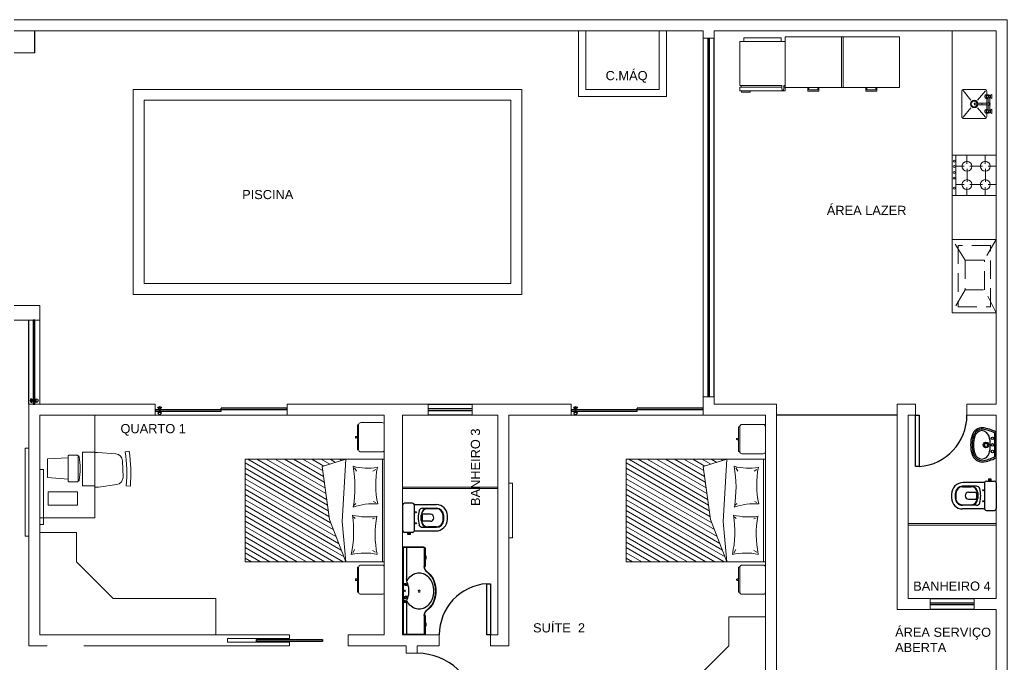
# Model space of a CAD drawing. Header units: metres. Extents: x 3295 to 10599, y 1600 to 1858.
# Drawn here: x 3306.71 to 3320.19, y 1846.46 to 1855.26 of the extents above; entities that cross this region are included whole.
import ezdxf

# ---------------------------------------------------------------- set-up
doc = ezdxf.new("R2010")
doc.units = ezdxf.units.M
doc.linetypes.add('DASHEDX2', pattern=[38.1, 25.4, -12.7])
doc.linetypes.add('TRACEJADA', pattern=[19.05, 12.7, -6.35])
for name, color, linetype, lineweight in [('AR-ALVENARIA', 7, 'Continuous', 20), ('AR-MOB', 252, 'Continuous', 15), ('AR-TEXTO', 7, 'Continuous', 30)]:
    doc.layers.add(name, color=color, linetype=linetype, lineweight=lineweight)
for name, color, linetype in [('AR-BANHO', 94, 'Continuous'), ('AR-JANELAS', 2, 'Continuous'), ('AR-piso-parede baixa', 9, 'TRACEJADA'), ('AR-PORTAS', 251, 'Continuous'), ('AR-VIGAS', 9, 'Continuous')]:
    doc.layers.add(name, color=color, linetype=linetype)
doc.styles.add('txt 2.5mm', font='arial.ttf', dxfattribs={"height": 125})

# ---------------------------------------------------------------- blocks, each defined once
blk = doc.blocks.new('*X7')
at = {"color": 0}
for p, q in [((22.156, 15.375), (22.935, 16.725)), ((22.228, 15.375), (23, 16.712)), ((21.6, 16.662), (21.618, 16.693)), ((21.6, 16.537), (21.643, 16.611)), ((21.867, 15.375), (22.562, 16.579)), ((21.939, 15.375), (22.655, 16.615)), ((22.011, 15.375), (22.749, 16.652)), ((22.084, 15.375), (22.842, 16.688)), ((22.3, 15.375), (23, 16.587)), ((21.6, 16.412), (21.668, 16.53)), ((21.6, 15.412), (22.227, 16.498)), ((21.6, 15.537), (22.148, 16.487)), ((21.6, 15.662), (22.07, 16.476)), ((21.6, 15.787), (21.991, 16.465)), ((21.6, 15.912), (21.913, 16.454)), ((21.6, 16.287), (21.693, 16.448)), ((21.6, 16.037), (21.835, 16.444)), ((21.651, 15.375), (22.305, 16.508)), ((21.723, 15.375), (22.383, 16.519)), ((21.795, 15.375), (22.469, 16.542)), ((22.372, 15.375), (23, 16.462)), ((21.6, 16.162), (21.756, 16.433)), ((22.444, 15.375), (23, 16.337)), ((22.517, 15.375), (23, 16.212)), ((22.589, 15.375), (23, 16.087)), ((22.661, 15.375), (23, 15.962)), ((22.733, 15.375), (23, 15.837)), ((22.805, 15.375), (23, 15.712)), ((22.878, 15.375), (23, 15.587)), ((22.95, 15.375), (23, 15.462))]:
    blk.add_line(p, q, dxfattribs=at)
blk = doc.blocks.new('cama casal15')
blk.add_lwpolyline([(-124.4, -63.8), (-124.4, 126.2), (15.5, 126.2), (15.5, -63.8)], close=True)
for points in [[(-124.4, 123.7), (15.5, 123.7)], [(-110.3, 114.6), (-108, 110.7)], [(-65.4, 114.5), (-66.6, 111.2)], [(-44.2, 113.5), (-42.9, 110.3)], [(2.5, 114.3), (0.4, 110.3)], [(-112.8, 85.7), (-108.1, 88.4)], [(-61.5, 85), (-64, 87.2)], [(-45.8, 84), (-43.4, 86.2)], [(3.7, 83.2), (-1.1, 85.7)], [(-124.4, 73.7), (-114.4, 41.2), (-42, 51.2), (15.5, 73.7)], [(-124.4, 73.7), (-39.4, 68.7), (15.5, 73.7)]]:
    blk.add_lwpolyline(points)
for centre, radius, start, end in [((-184.9, 102.8), 72.8, 344.6612, 10.98), ((-89.7, 237.6), 123.2, 258.8966, 282.3652), ((22.2, 111), 85.7, 175.8438, 198.5371), ((-130.8, 103.4), 85.3, 345.8751, 8.6205), ((-21.4, 246.1), 132.4, 259.056, 281.6976), ((86.4, 99.4), 82.7, 168.0412, 192.7342), ((-86.2, -71.2), 157.4, 80.0736, 100.4222), ((-25, -63.2), 147.6, 77.9794, 98.9905)]:
    blk.add_arc(centre, radius, start, end)
at = {"xscale": 100, "yscale": 100, "zscale": 100}
blk.add_blockref('*X7', (-2284.4, -1601.3), dxfattribs=at)
blk = doc.blocks.new('vaso22')
for p, q in [((-19.2, 19.9), (-19.2, 30.9)), ((-16.7, 33.4), (18.3, 33.4)), ((20.8, 19.9), (20.8, 30.9)), ((-22.2, 22.7), (-22.2, 26.2)), ((-22.2, 26.2), (-20.7, 26.2)), ((-22.2, 22.7), (-20.7, 22.7)), ((-20.7, 22.7), (-20.7, 26.2)), ((-20.7, 25.9), (-19.2, 25.9)), ((-20.7, 22.9), (-19.2, 22.9)), ((-17.2, 17.5), (-17.2, -11.6)), ((-16.7, 17.4), (18.3, 17.4)), ((18.8, 17.5), (18.8, -12.6)), ((-12.2, 6.3), (-12.2, -1)), ((-4, -4.3), (-4, 6.3)), ((-3, 8.2), (4.6, 8.2)), ((-2.9, 7.8), (4.6, 7.8)), ((5.6, -4.3), (5.6, 6.3)), ((13.8, 6.3), (13.8, -1)), ((-12.2, -1), (-12.2, -12.6)), ((-11.4, -12.7), (-11.4, -0.7)), ((13.1, -12.7), (13.1, -0.7)), ((13.8, -1), (13.8, -12.6)), ((-2.4, -21.7), (4.1, -21.7)), ((-2.2, -22.6), (3.8, -22.6)), ((-1.2, -27.6), (3.8, -27.6))]:
    blk.add_line(p, q)
for centre in [(-6.7, 15.5), (8.3, 15.5)]:
    blk.add_circle(centre, 0.75)
for centre, radius, start, end in [((-16.7, 30.9), 2.5, 90, 180), ((18.3, 30.9), 2.5, 0, 90), ((-16.7, 19.9), 2.5, 180, 270), ((18.3, 19.9), 2.5, 270, 0), ((-7, 6.3), 5.19, 109.3784, 179.5279), ((-3, -1), 9.2, 90, 180), ((-2.9, -0.7), 8.5, 90, 180), ((6.4, -72.1), 84.6, 93.7724, 100.2788), ((0, -5.4), 12.4, 85.9075, 108.4979), ((-4.7, -72.1), 84.6, 79.7212, 86.2276), ((1.7, -5.4), 12.4, 71.5021, 94.0925), ((4.6, -1), 9.2, 0, 90), ((4.6, -0.7), 8.5, 0, 90), ((8.7, 6.3), 5.19, 0.4721, 70.6216), ((-1.2, -11.6), 16, 180, 270), ((-2.2, -12.6), 10, 180, 270), ((-2.4, -12.7), 9, 180, 270), ((0.8, -4.3), 4.8, 180, 0), ((3.8, -12.6), 15, 270, 0), ((3.8, -12.6), 10, 270, 0), ((4.1, -12.7), 9, 270, 0)]:
    blk.add_arc(centre, radius, start, end)
blk = doc.blocks.new('Bancada01')
for p, q in [((520.1, 719.7), (640.1, 719.7)), ((520.1, 690.7), (520.1, 719.7)), ((520.6, 690.7), (520.6, 719.2)), ((520.6, 719.2), (639.6, 719.2)), ((520.6, 714.2), (563.5, 714.2)), ((596.6, 714.2), (639.6, 714.2)), ((639.6, 690.7), (639.6, 719.2)), ((640.1, 690.7), (640.1, 719.7)), ((521.1, 690.2), (546.7, 690.2)), ((521.1, 689.7), (546.7, 689.7)), ((521.1, 689), (521.1, 689.7)), ((521.1, 689), (530.8, 689)), ((530.8, 689), (531.7, 689)), ((531.7, 689), (536.1, 689)), ((536.1, 689), (537, 689)), ((537, 689), (546.7, 689)), ((546.7, 689), (546.7, 689.7)), ((613.4, 690.2), (639.1, 690.2)), ((613.4, 689.7), (639.1, 689.7)), ((613.4, 689), (613.4, 689.7)), ((613.4, 689), (623.1, 689)), ((623.1, 689), (624.1, 689)), ((624.1, 689), (628.4, 689)), ((628.4, 689), (629.4, 689)), ((629.4, 689), (639.1, 689)), ((639.1, 689), (639.1, 689.7))]:
    blk.add_line(p, q)
for points in [[(572.4, 716.3, 0.061702), (572, 717, 0.074986), (571.5, 717.5, 0.107018), (570.9, 717.7, 0.150743), (570.5, 717.7, 0.150743), (570.1, 717.4, 0.107018), (569.9, 716.8, 0.074986), (569.9, 716.1, 0.061702), (570.2, 715.3, 0.061702), (570.6, 714.6, 0.074986), (571.1, 714.2, 0.107018), (571.7, 713.9, 0.150743), (572.1, 714, 0.150743), (572.5, 714.3, 0.107018), (572.7, 714.9, 0.074986), (572.7, 715.6, 0.061702)], [(572.2, 716.3, 0.061702), (571.8, 716.9, 0.074986), (571.4, 717.3, 0.107018), (570.9, 717.5, 0.150743), (570.6, 717.5, 0.150743), (570.3, 717.3, 0.107018), (570.1, 716.8, 0.074986), (570.1, 716.1, 0.061702), (570.4, 715.4, 0.061702), (570.8, 714.7, 0.074986), (571.2, 714.3, 0.107018), (571.7, 714.1, 0.150743), (572.1, 714.2, 0.150743), (572.3, 714.4, 0.107018), (572.5, 714.9, 0.074986), (572.5, 715.5, 0.061702)], [(587.7, 716.3, -0.061702), (588.1, 717, -0.074986), (588.6, 717.5, -0.107018), (589.2, 717.7, -0.150743), (589.6, 717.7, -0.150743), (590, 717.4, -0.107018), (590.2, 716.8, -0.074986), (590.2, 716.1, -0.061702), (589.9, 715.3, -0.061702), (589.5, 714.6, -0.074986), (589, 714.2, -0.107018), (588.4, 713.9, -0.150743), (588, 714, -0.150743), (587.6, 714.3, -0.107018), (587.4, 714.9, -0.074986), (587.4, 715.6, -0.061702)], [(587.9, 716.3, -0.061702), (588.3, 716.9, -0.074986), (588.7, 717.3, -0.107018), (589.2, 717.5, -0.150743), (589.6, 717.5, -0.150743), (589.8, 717.3, -0.107018), (590, 716.8, -0.074986), (590, 716.1, -0.061702), (589.8, 715.4, -0.061702), (589.4, 714.7, -0.074986), (588.9, 714.3, -0.107018), (588.4, 714.1, -0.150743), (588.1, 714.2, -0.150743), (587.8, 714.4, -0.107018), (587.6, 714.9, -0.074986), (587.6, 715.5, -0.061702)]]:
    blk.add_lwpolyline(points, format="xyb", close=True)
for centre, radius in [((579.9, 716.5), 0.653), ((594.2, 716.9), 1.31), ((594.2, 716.9), 0.805), ((580.1, 697.2), 1.25)]:
    blk.add_circle(centre, radius)
for centre, radius, start, end in [((563.5, 694.2), 20, 71.2758, 90), ((596.6, 694.2), 20, 90, 108.7242), ((570.8, 697.2), 15.7, 152.3071, 180), ((575.2, 694.9), 20.8, 128.2804, 152.3071), ((578.2, 691.2), 25.5, 116.5933, 128.2804), ((580.1, 743.1), 31.6, 251.2758, 270), ((580.1, 743.1), 31.6, 270, 288.7242), ((582, 691.2), 25.5, 51.7196, 63.4067), ((584.9, 694.9), 20.8, 27.6929, 51.7196), ((589.3, 697.2), 15.7, 360, 27.6929), ((521.1, 690.7), 1, 180, 270), ((521.1, 690.7), 0.5, 180, 270), ((533.9, 693.4), 5.42, 234.6502, 305.3498), ((533.9, 693.4), 4.92, 243.956, 296.044), ((546.7, 680.7), 9.5, 36.445, 90), ((546.7, 680.7), 9, 36.445, 90), ((570.8, 697.2), 15.7, 180, 207.6929), ((575.2, 699.6), 20.8, 207.6929, 231.7196), ((584.9, 699.6), 20.8, 308.2804, 332.3071), ((589.3, 697.2), 15.7, 332.3071, 360), ((613.4, 680.7), 9.5, 90, 143.555), ((613.4, 680.7), 9, 90, 143.555), ((626.2, 693.4), 5.42, 234.6502, 305.3498), ((626.2, 693.4), 4.92, 243.956, 296.044), ((639.1, 690.7), 1, 270, 0), ((639.1, 690.7), 0.5, 270, 0), ((573.5, 700.5), 24.3, 216.445, 232.8255), ((573.5, 700.5), 23.8, 216.445, 232.8255), ((577.5, 705.7), 30.9, 232.8255, 252.5617), ((577.5, 705.7), 30.4, 232.8255, 252.5617), ((578.2, 703.3), 25.5, 231.7196, 251.8976), ((580.1, 713.9), 39.4, 252.5617, 270), ((580.1, 713.9), 38.9, 252.5617, 270), ((580.1, 709.1), 31.6, 251.8976, 270), ((580.1, 709.1), 31.6, 270, 288.1024), ((580.1, 713.9), 38.9, 270, 287.4383), ((580.1, 713.9), 39.4, 270, 287.4383), ((582, 703.3), 25.5, 288.1024, 308.2804), ((582.6, 705.7), 30.4, 287.4383, 307.1745), ((582.6, 705.7), 30.9, 287.4383, 307.1745), ((586.6, 700.5), 23.8, 307.1745, 323.555), ((586.6, 700.5), 24.3, 307.1745, 323.555)]:
    blk.add_arc(centre, radius, start, end)
blk = doc.blocks.new('Criado-pl')
for p, q in [((17, 0), (-17, 0)), ((-20, -3), (-20, -32)), ((20, -3), (20, -32)), ((20, -32), (20, -3)), ((-17, -35), (-17, -36.7)), ((-17, -35), (17, -35)), ((-17, -36.7), (17, -36.7)), ((-0.5, -37.4), (-0.5, -36.7)), ((-0.5, -37.4), (0.5, -37.4)), ((0.5, -37.4), (0.5, -36.7)), ((17, -36.7), (17, -35))]:
    blk.add_line(p, q)
for centre, radius, start, end in [((-17, -3), 3, 90, 180), ((17, -3), 3, 0, 90), ((-17, -32), 3, 180, 270), ((0, -38.4), 1.1, 116.9222, 63.0778), ((17, -32), 3, 270, 0)]:
    blk.add_arc(centre, radius, start, end)
blk = doc.blocks.new('mesa computador01')
for p, q in [((-42.9, 96.2), (-48.5, 96.7)), ((-29.9, 94.7), (-5, 98.2)), ((-37.8, 62.4), (-38.5, 84.5)), ((22.6, 89.7), (22.4, 89.7)), ((64.6, 85.1), (36.6, 87.2)), ((64.6, 59.4), (64.6, 85.1)), ((22.6, 55.7), (22.4, 55.7)), ((36.6, 58.2), (64.6, 59.4)), ((-41.5, 49.9), (-47, 49.1)), ((-3.6, 50.7), (-28.6, 52.7))]:
    blk.add_line(p, q)
for points in [[(0, 140), (75, 140), (75, 0), (0, 0)], [(23.7, 122.7), (63.7, 122.7), (63.7, 104.7), (23.7, 104.7)], [(0, 50.4), (17, 50.4), (17, 96.4), (0, 96.4)]]:
    blk.add_lwpolyline(points, close=True)
blk.add_lwpolyline([(35.6, 54.7), (23.6, 54.7, -0.414214), (22.6, 55.7), (22.6, 89.7, -0.414214), (23.6, 90.7), (35.6, 90.7, -0.414214), (36.6, 89.7), (36.6, 55.7, -0.414214)], format="xyb", close=True)
for centre, radius, start, end in [((153.8, 79.1), 203, 175.0132, 188.4809), ((153.8, 79.1), 197.5, 175.0132, 188.4809), ((-28.5, 84.8), 10, 98.0227, 181.6826), ((-3.6, 88.3), 10, 67.9691, 98.0227), ((113.1, 72.9), 93.1, 170.1125, 190.116), ((22.4, 88.7), 1, 90, 170.1125), ((-27.8, 62.7), 10, 181.6826, 265.3424), ((22.4, 56.7), 1, 190.116, 270), ((-2.8, 60.6), 10, 265.3424, 287.092)]:
    blk.add_arc(centre, radius, start, end)
blk = doc.blocks.new('geladeira016')
for p, q in [((-15.2, -16.7), (-15.2, 45.3)), ((-15.2, 45.3), (44.8, 45.3)), ((44.8, 43.3), (44.8, 45.3)), ((44.8, 43.3), (49.8, 43.3)), ((44.8, 40.8), (49.8, 40.8)), ((44.8, -16.7), (44.8, 40.8)), ((46.8, 43.3), (46.8, 45.3)), ((46.8, 45.3), (51.8, 45.3)), ((46.8, -16.7), (46.8, 40.8)), ((51.8, -16.7), (51.8, 45.3)), ((-20.2, -11.1), (-20.2, 39.8)), ((-15.2, 39.8), (-20.2, 39.8)), ((-15.2, -11.1), (-20.2, -11.1)), ((51.8, -2.3), (53.8, -2.3)), ((53.8, -14.3), (53.8, -2.3)), ((-15.2, -16.7), (44.8, -16.7)), ((44.8, -14.7), (46.8, -14.7)), ((46.8, -16.7), (51.8, -16.7)), ((51.8, -14.3), (53.8, -14.3))]:
    blk.add_line(p, q)
blk.add_arc((49.8, 42.1), 1.25, 270, 90)
blk = doc.blocks.new('churrasqueira 1mt')
at = {"linetype": 'DASHEDX2'}
for p, q in [((290.4, 255.7), (318.6, 239.5)), ((382.4, 247.7), (298.4, 247.7)), ((298.4, 247.7), (298.4, 203.7)), ((390.4, 255.7), (359, 239.5)), ((382.4, 203.7), (382.4, 247.7)), ((318.6, 213.1), (290.4, 195.7)), ((298.4, 203.7), (382.4, 203.7)), ((359, 213.1), (390.4, 195.7))]:
    blk.add_line(p, q, dxfattribs=at)
for p, q in [((290.4, 255.7), (290.4, 195.7)), ((390.4, 255.7), (290.4, 255.7)), ((390.4, 195.7), (390.4, 255.7)), ((390.4, 255.7), (390.4, 195.7)), ((290.4, 195.7), (390.4, 195.7))]:
    blk.add_line(p, q)
blk.add_lwpolyline([(359, 213.1), (359, 239.5), (318.6, 239.5), (318.6, 213.1)], close=True, dxfattribs=at)
blk = doc.blocks.new('Cuba040x034')
for p, q in [((2.7, 31.2), (2.7, 3.2)), ((4.5, 32.5), (17.3, 21.7)), ((39.7, 34.2), (5.7, 34.2)), ((28.1, 21.7), (40.9, 32.5)), ((42.7, 3.2), (42.7, 31.2)), ((4.7, 1.9), (17.4, 12.6)), ((5.7, 0.2), (39.7, 0.2)), ((28, 12.7), (40.7, 1.9))]:
    blk.add_line(p, q)
for radius in [5, 4]:
    blk.add_circle((22.7, 17.2), radius)
for centre, start, end in [((5.7, 31.2), 90, 180), ((39.7, 31.2), 0, 90), ((5.7, 3.2), 180, 270), ((39.7, 3.2), 270, 0)]:
    blk.add_arc(centre, 3, start, end)
blk = doc.blocks.new('TorneiraCoz03')
for p, q in [((6.1, 28.8), (5, 30.9)), ((5, 30.9), (10.7, 30.9)), ((6.1, 28.8), (6.1, 26.4)), ((6.1, 28.8), (9.6, 28.8)), ((9.6, 28.8), (10.7, 30.9)), ((9.6, 28.8), (9.6, 27.9)), ((16.6, 27.9), (9.6, 27.9)), ((9.6, 27.9), (9.6, 26.4)), ((17, 27.2), (17, 25.5)), ((19, 27.2), (19, 25.5)), ((19.4, 27.9), (26.4, 27.9)), ((31, 30.9), (25.3, 30.9)), ((26.4, 28.8), (25.3, 30.9)), ((29.9, 28.8), (26.4, 28.8)), ((26.4, 28.8), (26.4, 27.9)), ((26.4, 27.9), (26.4, 26.4)), ((29.9, 28.8), (31, 30.9)), ((29.9, 28.8), (29.9, 26.4)), ((5.3, 23), (5.3, 25.1)), ((6.3, 24.3), (6.3, 26.5)), ((9.4, 24.3), (9.4, 26.5)), ((16.6, 25.9), (10.1, 25.9)), ((10.3, 23), (10.3, 25.1)), ((17, 25.5), (17, 8.4)), ((19, 25.5), (19, 8.4)), ((19.4, 25.9), (25.9, 25.9)), ((25.6, 23), (25.6, 25.1)), ((26.6, 24.3), (26.6, 26.5)), ((29.7, 24.3), (29.7, 26.5)), ((30.6, 23), (30.6, 25.1)), ((17, 8.4), (17, 7.9)), ((19, 8.4), (19, 7.9))]:
    blk.add_line(p, q)
for points in [[(5.3, 25.1, 0), (5.4, 25.4, 0), (5.5, 25.7, 0), (5.6, 25.9, 0), (5.8, 26.2, 0), (6.1, 26.4, 0)], [(5.3, 22.9, 0), (5.4, 23.2, 0), (5.5, 23.5, 0), (5.6, 23.8, 0), (5.9, 24.1, 0), (6.2, 24.3, 0)], [(10.3, 22.9, 0), (10.3, 22.6, 0), (10.1, 22.3, 0), (9.9, 22, 0), (9.7, 21.8, 0), (9.3, 21.5, 0), (8.9, 21.4, 0), (8.5, 21.3, 0), (8.1, 21.2, 0), (7.6, 21.2, 0), (7.2, 21.3, 0), (6.7, 21.4, 0), (6.3, 21.5, 0), (6, 21.8, 0), (5.7, 22, 0), (5.5, 22.3, 0), (5.4, 22.6, 0), (5.3, 22.9, 0)], [(5.9, 22.6, 0), (5.9, 22.8, 0), (6, 23, 0), (6.2, 23.2, 0), (6.5, 23.4, 0), (6.8, 23.5, 0), (7.2, 23.6, 0), (7.5, 23.7, 0), (7.9, 23.7, 0), (8.3, 23.6, 0), (8.7, 23.6, 0), (9, 23.4, 0), (9.3, 23.3, 0), (9.5, 23.1, 0), (9.7, 22.9, 0), (9.8, 22.7, 0), (9.8, 22.5, 0), (9.7, 22.3, 0), (9.5, 22.1, 0), (9.3, 21.9, 0), (9, 21.8, 0), (8.7, 21.6, 0), (8.3, 21.6, 0), (7.9, 21.5, 0), (7.5, 21.5, 0), (7.2, 21.6, 0), (6.8, 21.7, 0), (6.5, 21.8, 0), (6.2, 22, 0), (6, 22.2, 0), (5.9, 22.4, 0), (5.9, 22.6, 0)], [(6.1, 26.4, 0), (6.1, 26.4, 0), (6.1, 26.4, 0), (6.1, 26.4, 0), (6.2, 26.4, 0), (6.2, 26.5, 0)], [(9.5, 26.5, 0), (9.5, 26.4, 0), (9.5, 26.4, 0), (9.5, 26.4, 0), (9.6, 26.4, 0), (9.6, 26.4, 0)], [(9.5, 24.3, 0), (9.8, 24.1, 0), (10, 23.8, 0), (10.2, 23.5, 0), (10.3, 23.3, 0), (10.3, 23, 0)], [(9.6, 26.4, 0), (9.7, 26.3, 0), (9.8, 26.2, 0), (9.9, 26.1, 0), (10, 26, 0), (10.1, 25.9, 0)], [(10.1, 25.9, 0), (10.2, 25.7, 0), (10.2, 25.6, 0), (10.3, 25.4, 0), (10.3, 25.3, 0), (10.3, 25.1, 0)], [(25.9, 25.9, 0), (25.8, 25.7, 0), (25.7, 25.6, 0), (25.7, 25.4, 0), (25.6, 25.3, 0), (25.6, 25.1, 0)], [(26.5, 24.3, 0), (26.2, 24.1, 0), (25.9, 23.8, 0), (25.8, 23.5, 0), (25.7, 23.3, 0), (25.6, 23, 0)], [(25.6, 22.9, 0), (25.7, 22.6, 0), (25.8, 22.3, 0), (26, 22, 0), (26.3, 21.8, 0), (26.6, 21.5, 0), (27, 21.4, 0), (27.5, 21.3, 0), (27.9, 21.2, 0), (28.4, 21.2, 0), (28.8, 21.3, 0), (29.2, 21.4, 0), (29.6, 21.5, 0), (30, 21.8, 0), (30.2, 22, 0), (30.4, 22.3, 0), (30.6, 22.6, 0), (30.6, 22.9, 0)], [(26.4, 26.4, 0), (26.3, 26.3, 0), (26.1, 26.2, 0), (26, 26.1, 0), (25.9, 26, 0), (25.9, 25.9, 0)], [(30.1, 22.6, 0), (30, 22.8, 0), (29.9, 23, 0), (29.7, 23.2, 0), (29.5, 23.4, 0), (29.2, 23.5, 0), (28.8, 23.6, 0), (28.4, 23.7, 0), (28, 23.7, 0), (27.6, 23.6, 0), (27.3, 23.6, 0), (26.9, 23.4, 0), (26.7, 23.3, 0), (26.4, 23.1, 0), (26.3, 22.9, 0), (26.2, 22.7, 0), (26.2, 22.5, 0), (26.3, 22.3, 0), (26.4, 22.1, 0), (26.7, 21.9, 0), (26.9, 21.8, 0), (27.3, 21.6, 0), (27.6, 21.6, 0), (28, 21.5, 0), (28.4, 21.5, 0), (28.8, 21.6, 0), (29.2, 21.7, 0), (29.5, 21.8, 0), (29.7, 22, 0), (29.9, 22.2, 0), (30, 22.4, 0), (30.1, 22.6, 0)], [(26.5, 26.5, 0), (26.5, 26.4, 0), (26.4, 26.4, 0), (26.4, 26.4, 0), (26.4, 26.4, 0), (26.4, 26.4, 0)], [(29.9, 26.4, 0), (29.9, 26.4, 0), (29.8, 26.4, 0), (29.8, 26.4, 0), (29.8, 26.4, 0), (29.8, 26.5, 0)], [(30.6, 22.9, 0), (30.6, 23.2, 0), (30.5, 23.5, 0), (30.3, 23.8, 0), (30.1, 24.1, 0), (29.8, 24.3, 0)], [(30.6, 25.1, 0), (30.6, 25.4, 0), (30.5, 25.7, 0), (30.4, 25.9, 0), (30.2, 26.2, 0), (29.9, 26.4, 0)]]:
    blk.add_polyline3d(points)
for centre, radius, start, end in [((7.8, 58.5), 27.9, 264.3752, 275.6248), ((7.8, 35.9), 8.16, 257.5382, 282.4618), ((18, 26.9), 1.73, 144.5813, 215.4187), ((18, 26.9), 1.73, 35.4187, 144.5813), ((18, 26.9), 1.26, 322.2518, 217.7482), ((18, 25.1), 2.33, 64.5555, 115.4445), ((18, 26.9), 1.73, 324.5813, 35.4187), ((28.1, 58.5), 27.9, 264.3752, 275.6248), ((28.1, 35.9), 8.16, 257.5382, 282.4618), ((6.3, 26.3), 0.2, 74.3139, 121.5675), ((6.3, 24.1), 0.2, 63.9749, 122.1559), ((7.8, 31.8), 5.49, 254.3139, 285.6861), ((7.8, 27.3), 3.35, 243.9749, 296.0251), ((9.4, 26.3), 0.2, 58.4325, 105.686), ((9.4, 24.1), 0.2, 57.8441, 116.0251), ((18, 26.9), 1.73, 215.4187, 234.5813), ((18, 14.8), 2.33, 64.5555, 115.4445), ((18, 26.9), 1.73, 305.4187, 324.5813), ((26.6, 26.3), 0.2, 74.314, 121.5675), ((26.6, 24.1), 0.2, 63.9749, 122.1559), ((28.1, 31.8), 5.49, 254.3139, 285.6861), ((28.1, 27.3), 3.35, 243.9749, 296.0251), ((29.7, 26.3), 0.2, 58.4325, 105.6861), ((29.7, 24.1), 0.2, 57.8441, 116.0251), ((18, 7.9), 1.12, 153.7208, 26.2792), ((18, 7.9), 1, 180, 0)]:
    blk.add_arc(centre, radius, start, end)
blk = doc.blocks.new('freezer')
at = {"layer": 'AR-MOB', "ltscale": 3}
for p, q in [((103241, 50273), (103241, 49583)), ((103241, 50273), (104801, 50273)), ((104011, 50273), (104011, 49583)), ((104031, 50273), (104031, 49583)), ((104031, 50273), (104031, 49583)), ((104801, 50273), (104801, 49583)), ((103241, 49583), (104801, 49583)), ((103551, 49583), (103551, 49533)), ((103551, 49533), (103701, 49533)), ((103566, 49583), (103566, 49548)), ((103566, 49548), (103686, 49548)), ((103686, 49583), (103686, 49548)), ((103701, 49583), (103701, 49533)), ((104341, 49583), (104341, 49533)), ((104341, 49533), (104491, 49533)), ((104356, 49583), (104356, 49548)), ((104356, 49548), (104476, 49548)), ((104476, 49583), (104476, 49548)), ((104491, 49583), (104491, 49533))]:
    blk.add_line(p, q, dxfattribs=at)
blk = doc.blocks.new('4bocas04')
for p, q in [((-27.5, 60), (-27.5, 0)), ((27.5, 60), (-27.5, 60)), ((-27.5, 55), (27.5, 55)), ((-12.5, 55), (-12.5, 43.7)), ((12.5, 55), (12.5, 43.7)), ((27.5, 0), (27.5, 60)), ((-27.5, 40), (-16.4, 40)), ((-12.5, 35.9), (-12.5, 18.7)), ((-8.8, 39.8), (8.8, 39.8)), ((12.5, 35.9), (12.5, 18.7)), ((27.5, 40), (15.6, 40)), ((-27.5, 15), (-16.2, 15)), ((-8.8, 14.8), (8.8, 14.8)), ((27.5, 15), (15.6, 15)), ((-27.5, 0), (27.5, 0)), ((-12.5, 0), (-12.5, 10.9)), ((12.5, 0), (12.5, 11.1))]:
    blk.add_line(p, q)
for centre, radius in [((-17.3, 57.4), 1.31), ((-3.6, 57.4), 1.31), ((4, 57.4), 1.31), ((12.2, 57.4), 1.31), ((19.3, 57.4), 1.31), ((-12.5, 40), 6.72), ((12.5, 40), 6.72), ((-12.5, 15), 6.72), ((12.5, 15), 6.72)]:
    blk.add_circle(centre, radius)
blk = doc.blocks.new('MAÇANETA')
at = {"layer": 'AR-PORTAS', "ltscale": 3}
for p, q in [((35668, 18988), (35668, 19038)), ((35688, 19023), (35668, 19023)), ((35688, 19003), (35668, 19003))]:
    blk.add_line(p, q, dxfattribs=at)
blk.add_lwpolyline([(35688, 19023), (35688, 19003)], dxfattribs=at)
blk.add_arc((35668, 19013), 25, 90, 270, dxfattribs=at)
blk = doc.blocks.new('lavatório23')
for p, q in [((7.7, 9.1), (-26.7, 9.1)), ((6.5, 7.1), (-25.4, 7.1))]:
    blk.add_line(p, q)
for centre, radius in [((-18.5, 4.1), 1.75), ((-9.5, 4.1), 1.75), ((-0.5, 4.1), 1.75), ((-9.5, -4.9), 3.75), ((-9.5, -4.9), 2.25)]:
    blk.add_circle(centre, radius)
for centre, radius, start, end in [((22.5, -17.1), 56, 152.415, 172.2742), ((22.5, -17.1), 54, 153.7048, 172.2742), ((-26.7, 8.6), 0.5, 90, 152.415), ((-25.4, 6.6), 0.5, 90, 153.7048), ((-9.5, -37.8), 38.9, 90, 107.7072), ((-9.5, -37.8), 38.9, 72.2928, 90), ((6.5, 6.6), 0.5, 26.2952, 90), ((-41.5, -17.1), 54, 7.7258, 26.2952), ((7.7, 8.6), 0.5, 27.585, 90), ((-41.5, -17.1), 56, 7.7258, 27.585), ((-18, -9.6), 15, 180, 252.2928), ((-18, -9.6), 13, 180, 252.2928), ((-18, -11.2), 11, 107.7072, 175.7039), ((-18, -9.6), 11, 184.2961, 252.2928), ((-1, -11.2), 11, 4.2961, 72.2928), ((-1, -9.6), 11, 287.7072, 355.7039), ((-1, -9.6), 13, 287.7072, 0), ((-1, -9.6), 15, 287.7072, 0), ((-9.5, 17), 42.9, 252.2928, 270), ((-9.5, 17), 40.9, 252.2928, 270), ((-9.5, 17), 38.9, 252.2928, 270), ((-9.5, 17), 38.9, 270, 287.7072), ((-9.5, 17), 40.9, 270, 287.7072), ((-9.5, 17), 42.9, 270, 287.7072)]:
    blk.add_arc(centre, radius, start, end)

msp = doc.modelspace()

# ---------------------------------------------------------------- linework, layer by layer
at = {"layer": 'AR-ALVENARIA'}
for p, q in [((3295.188, 1855.264), (3320.188, 1855.264)), ((3320.188, 1840.264), (3320.188, 1855.264)), ((3320.038, 1850.014), (3320.038, 1855.114)), ((3306.838, 1850.014), (3308.563, 1850.014)), ((3308.563, 1849.864), (3308.563, 1850.014)), ((3310.363, 1850.014), (3312.288, 1850.014)), ((3310.363, 1849.864), (3310.363, 1850.014)), ((3312.288, 1849.864), (3312.288, 1850.014)), ((3312.888, 1850.014), (3314.238, 1850.014)), ((3312.888, 1849.864), (3312.888, 1850.014)), ((3314.238, 1849.864), (3314.238, 1850.014)), ((3316.188, 1850.014), (3317.038, 1850.014)), ((3317.038, 1850.014), (3317.038, 1845.714)), ((3306.988, 1849.864), (3311.688, 1849.864)), ((3306.988, 1849.864), (3306.988, 1846.864)), ((3311.688, 1849.864), (3311.688, 1846.864)), ((3311.938, 1849.864), (3312.288, 1849.864)), ((3311.938, 1849.864), (3311.938, 1846.864)), ((3312.888, 1849.864), (3313.238, 1849.864)), ((3313.238, 1849.864), (3313.238, 1846.864)), ((3313.388, 1849.864), (3316.888, 1849.864)), ((3313.388, 1849.864), (3313.388, 1846.714)), ((3316.888, 1849.864), (3316.888, 1845.714)), ((3320.038, 1847.364), (3320.038, 1849.864)), ((3319.138, 1847.364), (3319.138, 1847.214)), ((3319.738, 1847.364), (3319.738, 1847.214)), ((3320.038, 1845.714), (3320.038, 1847.214)), ((3306.988, 1846.864), (3310.396, 1846.864)), ((3309.546, 1846.814), (3310.396, 1846.814)), ((3309.546, 1846.764), (3310.396, 1846.764)), ((3310.396, 1846.864), (3310.396, 1846.814)), ((3310.396, 1846.764), (3310.396, 1846.714)), ((3311.196, 1846.864), (3311.688, 1846.864)), ((3311.938, 1846.864), (3312.438, 1846.864)), ((3313.138, 1846.864), (3313.238, 1846.864)), ((3306.838, 1846.714), (3307.088, 1846.717)), ((3307.588, 1846.717), (3310.396, 1846.714)), ((3311.196, 1846.714), (3311.988, 1846.714)), ((3311.988, 1846.614), (3312.138, 1846.614)), ((3312.138, 1846.714), (3312.438, 1846.714)), ((3312.138, 1846.614), (3312.138, 1846.714)), ((3313.138, 1846.714), (3313.388, 1846.714))]:
    msp.add_line(p, q, dxfattribs=at)
at = {"layer": 'AR-ALVENARIA', "ltscale": 0.3}
for p, q in [((3295.388, 1855.114), (3316.038, 1855.114)), ((3316.188, 1855.114), (3320.038, 1855.114))]:
    msp.add_line(p, q, dxfattribs=at)
at = {"layer": 'AR-ALVENARIA', "ltscale": 3}
for p, q in [((3311.638, 1855.114), (3310.438, 1855.114)), ((3316.038, 1849.864), (3316.038, 1855.114)), ((3316.188, 1855.114), (3316.188, 1855.014)), ((3316.038, 1855.014), (3316.188, 1855.014)), ((3306.988, 1851.364), (3306.638, 1851.364)), ((3306.988, 1851.364), (3306.988, 1850.014)), ((3306.988, 1851.164), (3306.638, 1851.164)), ((3306.838, 1846.714), (3306.838, 1850.014)), ((3316.188, 1850.114), (3316.038, 1850.114)), ((3316.188, 1850.114), (3316.188, 1850.014)), ((3318.688, 1850.014), (3318.688, 1847.214)), ((3318.688, 1850.014), (3318.938, 1850.014)), ((3318.938, 1850.014), (3318.938, 1849.864)), ((3319.638, 1850.014), (3319.638, 1849.864)), ((3319.638, 1850.014), (3320.038, 1850.014)), ((3317.038, 1849.864), (3318.688, 1849.864)), ((3318.938, 1849.864), (3318.838, 1849.864)), ((3318.838, 1849.864), (3318.838, 1847.364)), ((3320.038, 1849.864), (3319.638, 1849.864)), ((3318.838, 1847.364), (3319.138, 1847.364)), ((3319.738, 1847.364), (3320.038, 1847.364)), ((3318.688, 1847.214), (3319.138, 1847.214)), ((3319.738, 1847.214), (3320.038, 1847.214)), ((3311.988, 1846.614), (3311.988, 1846.714))]:
    msp.add_line(p, q, dxfattribs=at)
at = {"layer": 'AR-ALVENARIA', "linetype": 'TRACEJADA'}
for p, q in [((3314.338, 1854.214), (3314.338, 1855.114)), ((3314.438, 1855.114), (3314.438, 1854.314)), ((3315.438, 1854.314), (3315.438, 1855.114)), ((3315.538, 1855.114), (3315.538, 1854.214)), ((3306.918, 1854.814), (3301.838, 1854.814)), ((3314.438, 1854.314), (3315.438, 1854.314)), ((3313.413, 1854.164), (3308.413, 1854.164)), ((3308.413, 1851.664), (3308.413, 1854.164)), ((3313.413, 1851.664), (3313.413, 1854.164)), ((3314.338, 1854.214), (3315.538, 1854.214)), ((3308.413, 1851.664), (3313.413, 1851.664))]:
    msp.add_line(p, q, dxfattribs=at)
at = {"layer": 'AR-ALVENARIA', "ltscale": 0.5}
for p, q in [((3309.546, 1846.764), (3309.546, 1846.814)), ((3311.196, 1846.714), (3311.196, 1846.864)), ((3312.438, 1846.864), (3312.438, 1846.714)), ((3313.138, 1846.864), (3313.138, 1846.714))]:
    msp.add_line(p, q, dxfattribs=at)
at = {"layer": 'AR-ALVENARIA', "linetype": 'TRACEJADA'}
msp.add_lwpolyline([(3308.263, 1851.514), (3313.563, 1851.514), (3313.563, 1854.314), (3308.263, 1854.314)], close=True, dxfattribs=at)
at = {"layer": 'AR-JANELAS'}
for p, q in [((3312.288, 1850.014), (3312.888, 1850.014)), ((3312.288, 1849.954), (3312.888, 1849.954)), ((3312.888, 1849.924), (3312.288, 1849.924)), ((3312.888, 1849.864), (3312.288, 1849.864)), ((3319.138, 1847.364), (3319.738, 1847.364)), ((3319.138, 1847.304), (3319.738, 1847.304)), ((3319.738, 1847.274), (3319.138, 1847.274)), ((3319.738, 1847.214), (3319.138, 1847.214))]:
    msp.add_line(p, q, dxfattribs=at)
at = {"layer": 'AR-MOB', "ltscale": 0.5}
for p, q in [((3313.238, 1848.884), (3311.938, 1848.884)), ((3311.938, 1848.864), (3313.238, 1848.864)), ((3320.038, 1848.384), (3318.838, 1848.384)), ((3320.038, 1848.364), (3318.838, 1848.364))]:
    msp.add_line(p, q, dxfattribs=at)
for points in [[(3320.038, 1852.864), (3320.038, 1855.114), (3319.438, 1855.114), (3319.438, 1852.864)], [(3307.488, 1847.864), (3307.488, 1848.264), (3306.988, 1848.264), (3306.988, 1846.864), (3309.388, 1846.864), (3309.388, 1847.364), (3307.988, 1847.364)], [(3316.388, 1846.714), (3316.388, 1847.114), (3316.888, 1847.114), (3316.888, 1845.714), (3314.288, 1845.714), (3314.288, 1846.214), (3315.888, 1846.214)]]:
    msp.add_lwpolyline(points, close=True, dxfattribs=at)
at = {"layer": 'AR-MOB', "ltscale": 3}
for points in [[(3319.438, 1852.864), (3320.038, 1852.864), (3320.038, 1852.264), (3319.438, 1852.264)], [(3306.838, 1848.214), (3306.788, 1848.214), (3306.788, 1849.414), (3306.838, 1849.414)], [(3306.988, 1848.374), (3307.038, 1848.374), (3307.038, 1849.124), (3306.988, 1849.124)], [(3313.388, 1848.189), (3313.438, 1848.189), (3313.438, 1848.939), (3313.388, 1848.939)]]:
    msp.add_lwpolyline(points, close=True, dxfattribs=at)
at = {"layer": 'AR-piso-parede baixa', "ltscale": 3}
msp.add_line((3306.918, 1854.814), (3306.918, 1855.114), dxfattribs=at)
at = {"layer": 'AR-PORTAS'}
for p, q in [((3316.103, 1855.014), (3316.103, 1850.114)), ((3316.123, 1855.014), (3316.123, 1850.114)), ((3310.363, 1849.939), (3308.563, 1849.939)), ((3316.038, 1849.939), (3314.238, 1849.939))]:
    msp.add_line(p, q, dxfattribs=at)
msp.add_lwpolyline([(3306.918, 1851.164), (3306.898, 1851.164), (3306.898, 1850.014), (3306.918, 1850.014)], close=True, dxfattribs=at)
for points in [[(3308.563, 1849.939), (3308.563, 1849.919), (3309.463, 1849.919), (3309.463, 1849.959)], [(3310.363, 1849.939), (3310.363, 1849.959), (3309.463, 1849.959)], [(3314.238, 1849.939), (3314.238, 1849.919), (3315.138, 1849.919), (3315.138, 1849.959)], [(3316.038, 1849.939), (3316.038, 1849.959), (3315.138, 1849.959)]]:
    msp.add_lwpolyline(points, dxfattribs=at)
at = {"layer": 'AR-PORTAS', "ltscale": 0.5}
for points in [[(3318.988, 1849.864), (3318.988, 1849.164), (3318.938, 1849.164), (3318.938, 1849.864)], [(3313.088, 1846.864), (3313.088, 1847.564), (3313.138, 1847.564), (3313.138, 1846.864)], [(3309.946, 1846.774), (3309.946, 1846.804), (3310.846, 1846.804), (3310.846, 1846.774)]]:
    msp.add_lwpolyline(points, close=True, dxfattribs=at)
for centre, radius, start, end in [((3318.938, 1849.862), 0.7, 274.0959, 0.1463), ((3313.138, 1846.866), 0.7, 94.0959, 180.1463), ((3312.14, 1845.814), 0.8, 3.5832, 90.112)]:
    msp.add_arc(centre, radius, start, end, dxfattribs=at)
at = {"layer": 'AR-VIGAS', "ltscale": 3}
for p, q in [((3316.188, 1850.114), (3316.188, 1855.014)), ((3306.838, 1850.014), (3306.838, 1851.164)), ((3318.688, 1849.864), (3317.038, 1849.864))]:
    msp.add_line(p, q, dxfattribs=at)

# ---------------------------------------------------------------- block references
at = {"layer": 'AR-BANHO', "ltscale": 0.5, "yscale": 0.01, "zscale": 0.01}
for name, p, xscale, rotation in [('lavatório23', (3319.947, 1849.364), 0.01, 270), ('vaso22', (3319.704, 1848.773), 0.01, 270), ('vaso22', (3312.273, 1848.456), 0.01, 90.00000000000001), ('Bancada01', (3319.135, 1853.265), -0.01, 90)]:
    msp.add_blockref(name, p, dxfattribs=dict(at, xscale=xscale, rotation=rotation))
at = {"layer": 'AR-BANHO', "ltscale": 0.3, "xscale": -0.01, "yscale": 0.01, "zscale": 0.01, "rotation": 90}
msp.add_blockref('Bancada01', (3319.135, 1853.265), dxfattribs=at)
at = {"layer": 'AR-MOB', "ltscale": 0.5, "yscale": 0.01, "zscale": 0.01}
for name, p, xscale, rotation in [('geladeira016', (3316.705, 1854.813), 0.01, 270), ('Cuba040x034', (3319.91, 1854.341), -0.01, 90), ('TorneiraCoz03', (3319.671, 1854.294), 0.01, 270), ('mesa computador01', (3307.738, 1849.864), 0.01, 180), ('Criado-pl', (3311.688, 1849.564), 0.01, 270), ('Criado-pl', (3316.888, 1849.538), 0.01, 270), ('cama casal15', (3310.426, 1848.02), 0.01, 270), ('cama casal15', (3315.626, 1848.02), 0.01, 270), ('Criado-pl', (3311.688, 1847.619), 0.01, 270), ('Criado-pl', (3316.888, 1847.619), 0.01, 270)]:
    msp.add_blockref(name, p, dxfattribs=dict(at, xscale=xscale, rotation=rotation))
at = {"layer": 'AR-MOB', "xscale": 0.001, "yscale": 0.001, "zscale": 0.001}
msp.add_blockref('freezer', (3213.917, 1804.758), dxfattribs=at)
at = {"layer": 'AR-MOB', "ltscale": 0.3, "xscale": 0.01, "yscale": 0.01, "zscale": 0.01, "rotation": 90}
msp.add_blockref('4bocas04', (3320.038, 1853.139), dxfattribs=at)
at = {"layer": 'AR-MOB', "ltscale": 3, "xscale": 0.01, "yscale": 0.01, "zscale": 0.01, "rotation": 270}
msp.add_blockref('churrasqueira 1mt', (3317.481, 1855.168), dxfattribs=at)
at = {"layer": 'AR-PORTAS', "xscale": 0.001, "yscale": 0.001, "zscale": 0.001}
msp.add_blockref('MAÇANETA', (3271.211, 1831.052), dxfattribs=at)
at = {"layer": 'AR-PORTAS', "yscale": 0.001, "zscale": 0.001}
for p, xscale, rotation in [((3342.606, 1831.052), -0.001, 359.999999999822), ((3327.636, 1885.627), -0.001, 89.99999999982191), ((3333.311, 1885.627), -0.001, 89.99999999982191), ((3327.636, 1814.232), 0.001, 90.0000000001781), ((3333.311, 1814.232), 0.001, 90.0000000001781)]:
    msp.add_blockref('MAÇANETA', p, dxfattribs=dict(at, xscale=xscale, rotation=rotation))

# ---------------------------------------------------------------- texts
at = {"layer": 'AR-TEXTO', "ltscale": 3, "char_height": 0.125, "attachment_point": 1, "style": 'txt 2.5mm'}
for s, width, heights, insert in [('C.MÁQ', 0.54737, [0], (3314.708, 1854.564)), ('PISCINA', 0.70616, [0.11], (3309.748, 1852.94)), ('ÁREA LAZER', 1.09084, [0], (3317.726, 1852.724)), ('QUARTO 1', 0.90904, [0.137], (3308.088, 1849.744)), ('BANHEIRO 4', 1.29356, [0], (3318.905, 1847.594)), ('SUÍTE  2', 1.39076, [0], (3313.718, 1847.024)), ('ÁREA SERVIÇO ABERTA', 1.66192, [0], (3318.658, 1846.964))]:
    msp.add_mtext_dynamic_manual_height_columns(s, width=width, gutter_width=0.5, heights=heights, dxfattribs=dict(at, insert=insert))
at = {"layer": 'AR-TEXTO', "ltscale": 3, "insert": (3312.869, 1848.625), "char_height": 0.125, "attachment_point": 1, "rotation": 90, "style": 'txt 2.5mm'}
msp.add_mtext_dynamic_manual_height_columns('BANHEIRO 3', width=1.26567, gutter_width=0.5, heights=[0], dxfattribs=at)

doc.saveas('drawing.dxf')
